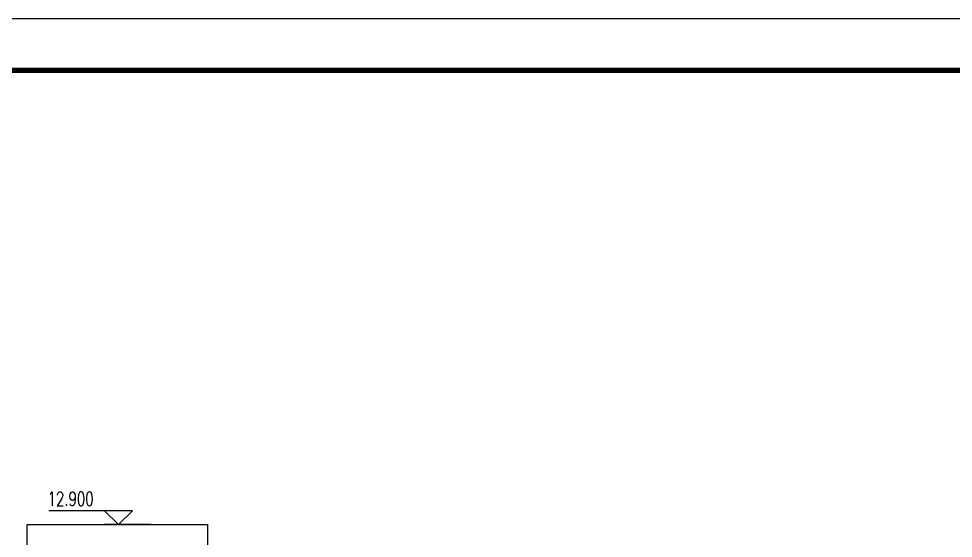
# Model space of a CAD drawing. Extents: x 79570 to 678837, y -1139230 to -612789.
# Drawn here: x 568491 to 586580, y -822478 to -812423 of the extents above; entities that cross this region are included whole.
import ezdxf
from ezdxf.enums import TextEntityAlignment as Align

# ---------------------------------------------------------------- set-up
doc = ezdxf.new("R2010")
doc.units = 0
doc.header["$LTSCALE"] = 1000
doc.header["$MEASUREMENT"] = 0
for name, color, linetype in [('4', 4, 'Continuous'), ('A-立-线.25........ELEV-L.25', 141, 'Continuous'), ('DIM_ELEV', 3, 'Continuous'), ('PUB_TEXT', 7, 'Continuous'), ('结-图框', 6, 'Continuous')]:
    doc.layers.add(name, color=color, linetype=linetype)
doc.layers.add('ys-notprint', color=7, linetype='Continuous', plot=False)
doc.styles.add('_TCH_DIM', font='SIMPLEX', dxfattribs={"bigfont": 'GBCBIG'})
doc.styles.add('蓝绿图框', font='', dxfattribs={"width": 0.7})
doc.styles.get('蓝绿图框').set_extended_font_data('SimSun')

# ---------------------------------------------------------------- blocks, each defined once
blk = doc.blocks.new('template_浙_标准图框A1_A1_0.0000_1bed4683cac0ca9b963c039433737638')
at = {"layer": '结-图框'}
blk.add_line((831, 584), (25, 584), dxfattribs=at)
blk.add_lwpolyline([(0, 0), (841, 0), (841, 594), (0, 594)], close=True, dxfattribs=at)
at = {"layer": '结-图框', "const_width": 1}
blk.add_lwpolyline([(25, 584), (25, 10), (831, 10), (831, 584)], close=True, dxfattribs=at)
at = {"color": 6, "style": '蓝绿图框', "width": 0.7}
for tag, p in [('专业审定', (782.48, 167.5)), ('专业审核', (782.48, 158.5)), ('项目经理', (782.48, 149.5)), ('专业负责', (782.48, 140.5)), ('专业校对', (782.48, 131.5)), ('专业设计', (782.48, 122.5)), ('专业制图', (782.48, 113.5))]:
    blk.add_attdef(tag, text='', height=3, dxfattribs=at).set_placement(p, align=Align.MIDDLE)
for tag, height, p in [('日期', 3, (821.45, 113.5)), ('建设单位', 3.5, (796, 97.72)), ('项目名称', 3.5, (796, 76.96)), ('子项名称', 3.5, (796.26, 63.69)), ('图纸名称', 3.5, (796.28, 51.48)), ('图纸名称', 3.5, (796.38, 46.45)), ('图纸名称', 3.5, (796.48, 41.64)), ('项目编号', 3, (796.15, 32.75)), ('修改版次', 3, (823.75, 23.5)), ('图号', 3, (789.2, 23.5))]:
    blk.add_attdef(tag, text='', height=height, dxfattribs=at).set_placement(p, align=Align.MIDDLE_CENTER)
at = {"layer": 'ys-notprint', "color": 6, "style": '蓝绿图框', "width": 0.7}
for tag, p in [('暖通', (21.09, 577.84)), ('电气', (21.02, 564.82)), ('给排水', (21.35, 552.55)), ('结构', (21.47, 539.64)), ('建筑', (21.4, 526.53))]:
    blk.add_attdef(tag, text='', height=2.5, rotation=90.7801, dxfattribs=at).set_placement(p, align=Align.MIDDLE)
blk.add_attdef('设计发图章', text='', height=3, dxfattribs=at).set_placement((747.09, 465.48), align=Align.MIDDLE)
at = {"layer": '结-图框', "style": '蓝绿图框', "width": 0.7}
for tag, p in [('项目经理', (792.5, 572)), ('专业负责', (792.5, 564)), ('专业设计', (792.5, 556))]:
    blk.add_attdef(tag, text='', height=3.5, dxfattribs=at).set_placement(p, align=Align.MIDDLE_CENTER)

msp = doc.modelspace()

# ---------------------------------------------------------------- linework, layer by layer
at = {"layer": 'A-立-线.25........ELEV-L.25'}
for p, q in [((568654.8, -824713.8), (568654.8, -822213.8)), ((568654.8, -822213.8), (572154.8, -822213.8)), ((572154.8, -824880.1), (572154.8, -822213.8))]:
    msp.add_line(p, q, dxfattribs=at)
at = {"layer": 'DIM_ELEV'}
for p, q in [((570693.4, -821943.8), (569077.9, -821943.8)), ((570423.4, -822213.8), (570153.4, -821943.8)), ((570423.4, -822213.8), (570693.4, -821943.8)), ((571053.4, -822213.8), (570153.4, -822213.8))]:
    msp.add_line(p, q, dxfattribs=at)

# ---------------------------------------------------------------- block references
at = {"layer": '4', "xscale": 100, "yscale": 100, "zscale": 100}
msp.add_blockref('template_浙_标准图框A1_A1_0.0000_1bed4683cac0ca9b963c039433737638', (518284.4, -871823.3), dxfattribs=at)

# ---------------------------------------------------------------- texts
at = {"layer": 'PUB_TEXT', "style": '_TCH_DIM', "width": 0.705882}
msp.add_text('12.900', height=267.75, dxfattribs=at).set_placement((569050.9, -821849.3))

doc.saveas('drawing.dxf')
